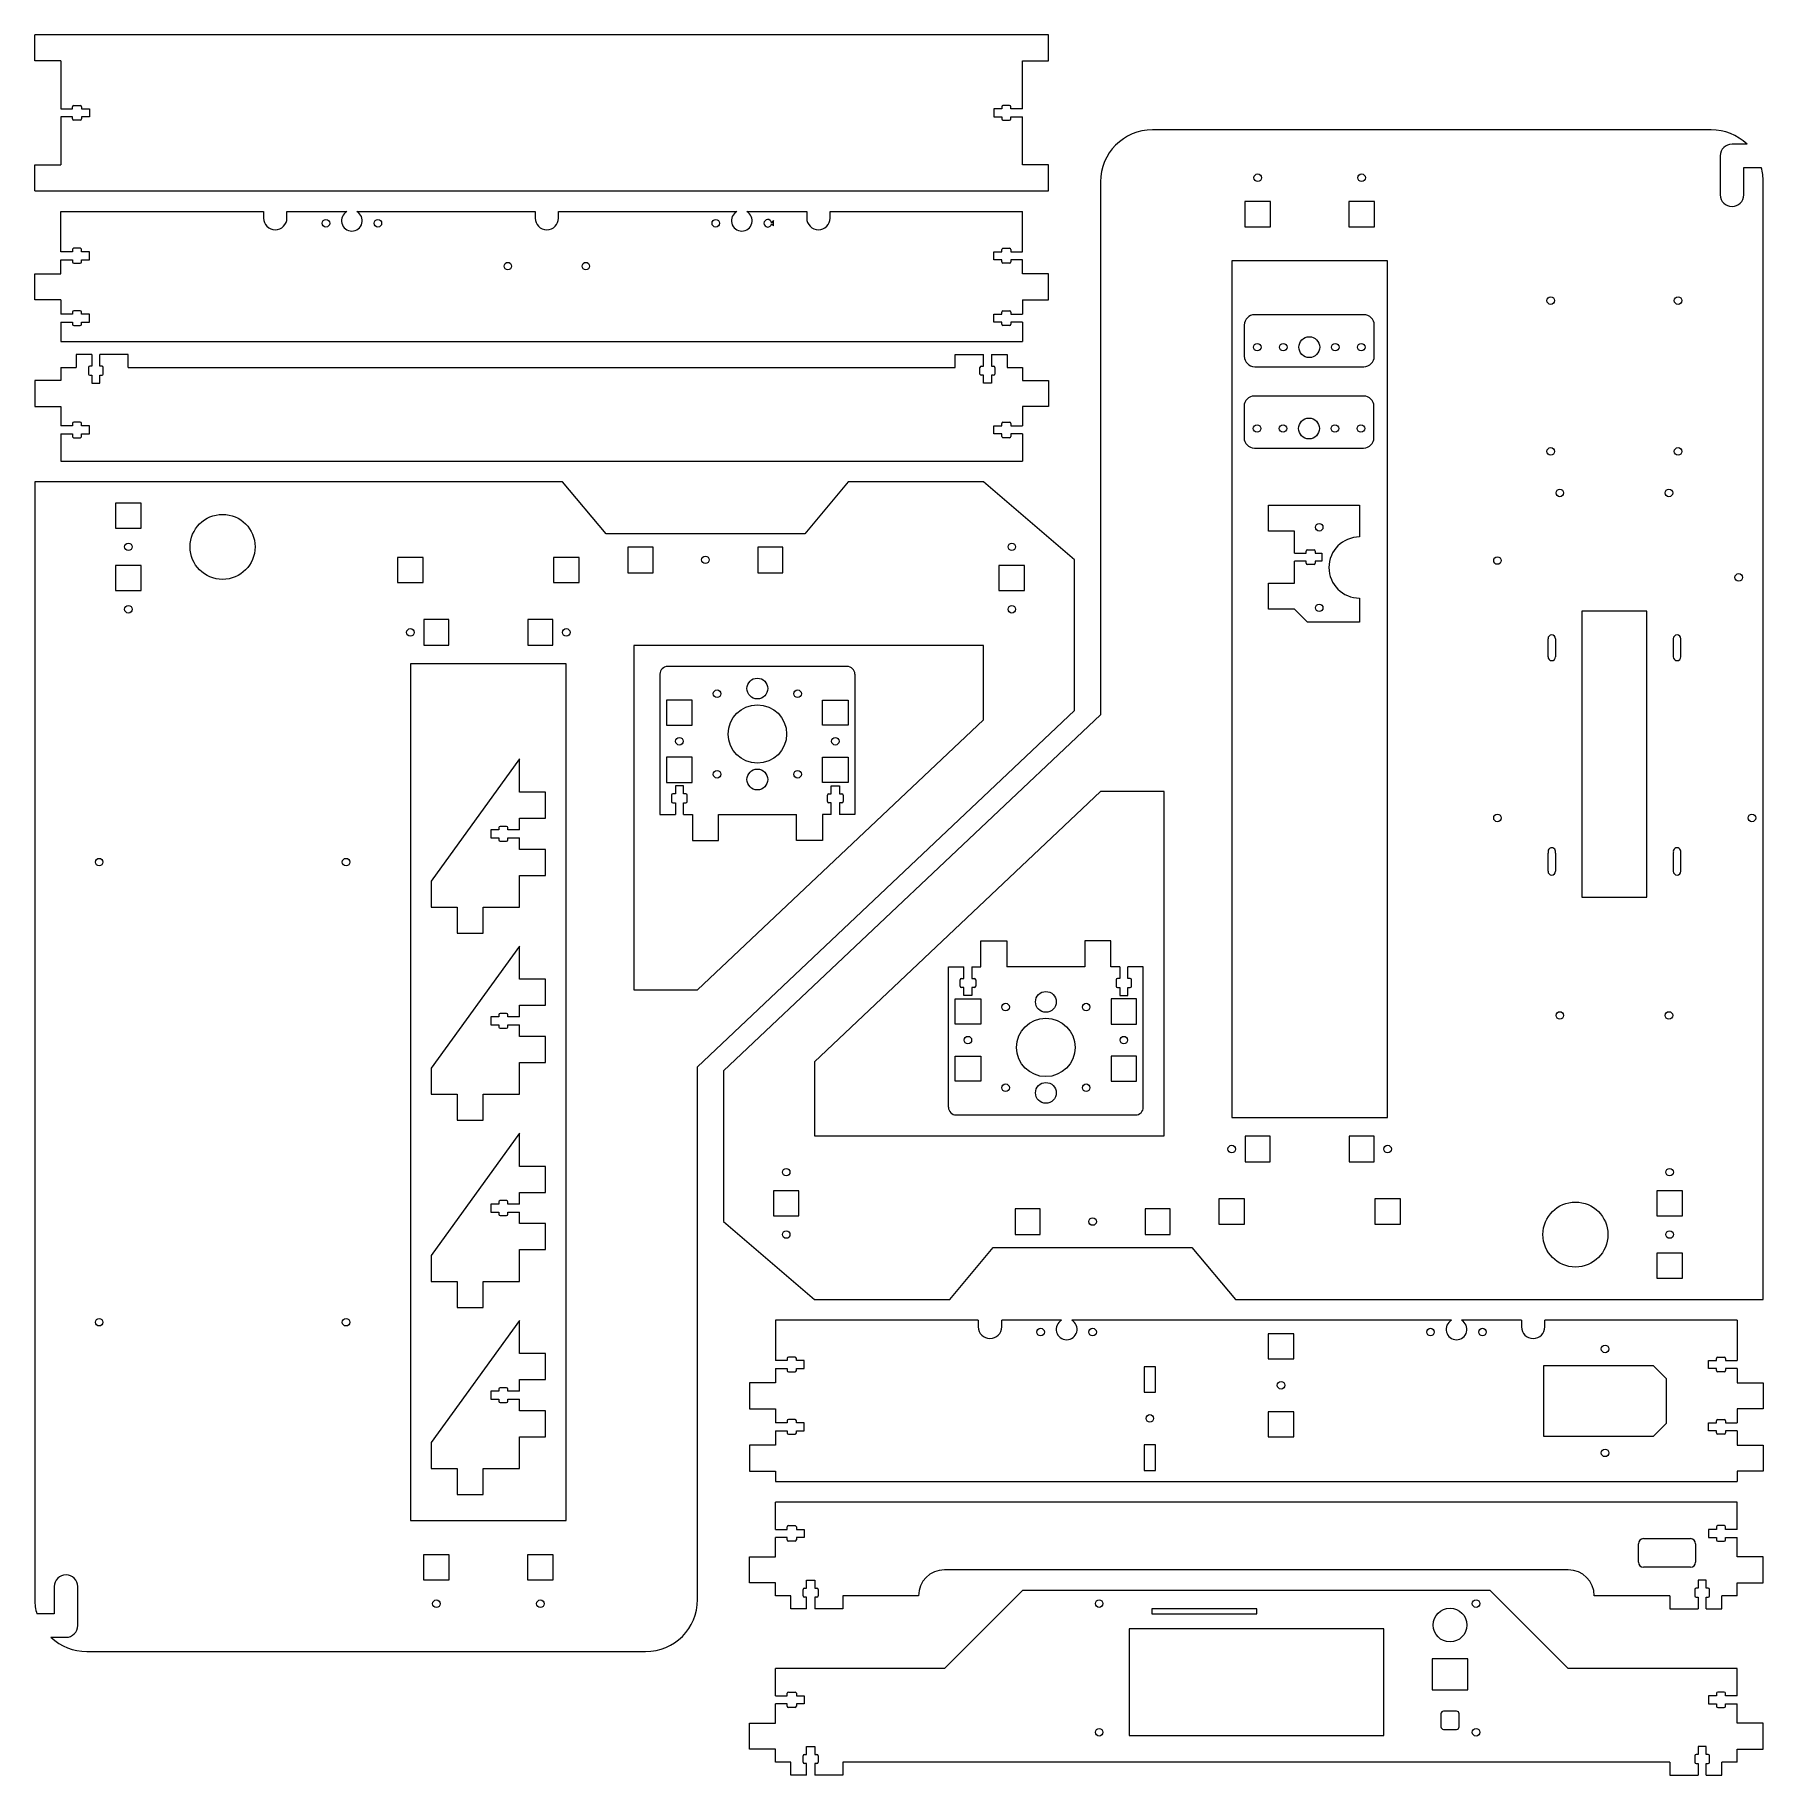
# Model space of a CAD drawing. Header units: millimetres. Extents: x 6 to 671, y 11 to 680.
import ezdxf

# ---------------------------------------------------------------- set-up
doc = ezdxf.new("R2010")
doc.units = ezdxf.units.MM

msp = doc.modelspace()

# ---------------------------------------------------------------- linework, layer by layer
at = {"color": 7, "linetype": 'Continuous', "lineweight": 15}
for p, q in [((6.26, 670.49), (6.26, 680.49)), ((396.26, 680.49), (6.26, 680.49)), ((396.26, 670.49), (396.26, 680.49)), ((16.26, 670.49), (6.26, 670.49)), ((16.26, 670.49), (16.26, 652.04)), ((386.26, 670.49), (396.26, 670.49)), ((386.26, 652.04), (386.26, 670.49)), ((16.26, 652.04), (20.76, 652.04)), ((20.76, 652.04), (20.76, 652.84)), ((21.26, 653.34), (23.76, 653.34)), ((24.26, 652.84), (24.26, 652.04)), ((24.26, 652.04), (27.26, 652.04)), ((27.26, 652.04), (27.26, 648.94)), ((378.26, 652.04), (375.26, 652.04)), ((375.26, 652.04), (375.26, 648.94)), ((378.26, 652.84), (378.26, 652.04)), ((381.26, 653.34), (378.76, 653.34)), ((381.76, 652.04), (381.76, 652.84)), ((386.26, 652.04), (381.76, 652.04)), ((20.76, 648.94), (16.26, 648.94)), ((16.26, 648.94), (16.26, 630.49)), ((20.76, 648.14), (20.76, 648.94)), ((23.76, 647.64), (21.26, 647.64)), ((24.26, 648.94), (24.26, 648.14)), ((27.26, 648.94), (24.26, 648.94)), ((375.26, 648.94), (378.26, 648.94)), ((378.26, 648.94), (378.26, 648.14)), ((378.76, 647.64), (381.26, 647.64)), ((381.76, 648.14), (381.76, 648.94)), ((381.76, 648.94), (386.26, 648.94)), ((386.26, 630.49), (386.26, 648.94)), ((651.26, 643.93), (436.26, 643.93)), ((665.03, 638.43), (659.26, 638.43)), ((6.26, 620.49), (6.26, 630.49)), ((6.26, 630.49), (16.26, 630.49)), ((396.26, 630.49), (386.26, 630.49)), ((396.26, 620.49), (396.26, 630.49)), ((654.76, 633.93), (654.76, 618.93)), ((663.76, 618.93), (663.76, 629.43)), ((663.76, 629.43), (670.48, 629.43)), ((416.26, 623.93), (416.26, 418.93)), ((671.26, 193.93), (671.26, 623.93)), ((6.26, 620.49), (396.26, 620.49)), ((471.83, 616.35), (471.83, 606.65)), ((481.68, 616.35), (471.83, 616.35)), ((481.68, 606.65), (481.68, 616.35)), ((521.68, 616.35), (511.83, 616.35)), ((511.83, 616.35), (511.83, 606.65)), ((521.68, 606.65), (521.68, 616.35)), ((16.26, 597.04), (16.26, 612.49)), ((16.26, 612.49), (94.26, 612.49)), ((94.26, 612.49), (94.26, 609.99)), ((103.26, 609.99), (103.26, 612.49)), ((103.26, 612.49), (126.32, 612.49)), ((130.19, 612.49), (198.76, 612.49)), ((198.76, 612.49), (198.76, 609.99)), ((207.76, 612.49), (276.32, 612.49)), ((207.76, 609.99), (207.76, 612.49)), ((280.19, 612.49), (303.26, 612.49)), ((303.26, 612.49), (303.26, 609.99)), ((312.26, 612.49), (386.26, 612.49)), ((312.26, 609.99), (312.26, 612.49)), ((386.26, 597.04), (386.26, 612.49)), ((290.51, 608.99), (289.69, 608.17)), ((289.69, 607.8), (290.51, 606.99)), ((290.51, 606.99), (290.51, 608.99)), ((471.83, 606.65), (481.68, 606.65)), ((511.83, 606.65), (521.68, 606.65)), ((20.76, 597.04), (16.26, 597.04)), ((20.76, 597.84), (20.76, 597.04)), ((23.76, 598.34), (21.26, 598.34)), ((24.26, 597.04), (24.26, 597.84)), ((27.26, 597.04), (24.26, 597.04)), ((27.26, 593.94), (27.26, 597.04)), ((375.26, 597.04), (378.26, 597.04)), ((375.26, 593.94), (375.26, 597.04)), ((378.26, 597.04), (378.26, 597.84)), ((378.76, 598.34), (381.26, 598.34)), ((381.76, 597.84), (381.76, 597.04)), ((381.76, 597.04), (386.26, 597.04)), ((16.26, 588.49), (16.26, 593.94)), ((16.26, 593.94), (20.76, 593.94)), ((20.76, 593.94), (20.76, 593.14)), ((21.26, 592.64), (23.76, 592.64)), ((24.26, 593.14), (24.26, 593.94)), ((24.26, 593.94), (27.26, 593.94)), ((378.26, 593.94), (375.26, 593.94)), ((378.26, 593.14), (378.26, 593.94)), ((381.26, 592.64), (378.76, 592.64)), ((381.76, 593.94), (381.76, 593.14)), ((386.26, 593.94), (381.76, 593.94)), ((386.26, 588.49), (386.26, 593.94)), ((526.76, 593.5), (466.76, 593.5)), ((466.76, 593.5), (466.76, 263.93)), ((526.76, 263.93), (526.76, 593.5)), ((6.26, 578.49), (6.26, 588.49)), ((6.26, 588.49), (16.26, 588.49)), ((396.26, 588.49), (386.26, 588.49)), ((396.26, 578.49), (396.26, 588.49)), ((16.26, 578.49), (6.26, 578.49)), ((16.26, 578.49), (16.26, 573.04)), ((386.26, 578.49), (386.26, 573.04)), ((386.26, 578.49), (396.26, 578.49)), ((20.76, 573.04), (16.26, 573.04)), ((16.26, 569.94), (16.26, 562.49)), ((16.26, 569.94), (20.76, 569.94)), ((20.76, 573.84), (20.76, 573.04)), ((20.76, 569.94), (20.76, 569.14)), ((23.76, 574.34), (21.26, 574.34)), ((24.26, 573.04), (24.26, 573.84)), ((27.26, 573.04), (24.26, 573.04)), ((24.26, 569.14), (24.26, 569.94)), ((24.26, 569.94), (27.26, 569.94)), ((27.26, 569.94), (27.26, 573.04)), ((375.26, 573.04), (378.26, 573.04)), ((375.26, 569.94), (375.26, 573.04)), ((378.26, 569.94), (375.26, 569.94)), ((378.26, 573.04), (378.26, 573.84)), ((378.26, 569.14), (378.26, 569.94)), ((378.76, 574.34), (381.26, 574.34)), ((381.76, 573.84), (381.76, 573.04)), ((381.76, 573.04), (386.26, 573.04)), ((381.76, 569.94), (381.76, 569.14)), ((386.26, 569.94), (381.76, 569.94)), ((386.26, 569.94), (386.26, 562.49)), ((517.61, 572.81), (475.61, 572.81)), ((16.26, 562.49), (386.26, 562.49)), ((21.26, 568.64), (23.76, 568.64)), ((381.26, 568.64), (378.76, 568.64)), ((471.61, 568.81), (471.61, 556.81)), ((521.61, 556.81), (521.61, 568.81)), ((22.16, 557.49), (22.16, 552.49)), ((28.21, 557.49), (22.16, 557.49)), ((28.21, 557.49), (28.21, 552.99)), ((31.31, 552.99), (31.31, 557.49)), ((42.16, 557.49), (31.31, 557.49)), ((42.16, 552.49), (42.16, 557.49)), ((360.36, 552.49), (360.36, 557.49)), ((360.36, 557.49), (371.21, 557.49)), ((371.21, 552.99), (371.21, 557.49)), ((374.31, 557.49), (374.31, 552.99)), ((374.31, 557.49), (380.36, 557.49)), ((380.36, 557.49), (380.36, 552.49)), ((16.26, 552.49), (16.26, 547.49)), ((16.26, 552.49), (22.16, 552.49)), ((26.91, 552.49), (26.91, 549.99)), ((28.21, 552.99), (27.41, 552.99)), ((27.41, 549.49), (28.21, 549.49)), ((28.21, 549.49), (28.21, 546.49)), ((32.11, 552.99), (31.31, 552.99)), ((31.31, 546.49), (31.31, 549.49)), ((31.31, 549.49), (32.11, 549.49)), ((32.61, 549.99), (32.61, 552.49)), ((42.16, 552.49), (360.36, 552.49)), ((369.91, 549.99), (369.91, 552.49)), ((370.41, 552.99), (371.21, 552.99)), ((371.21, 549.49), (370.41, 549.49)), ((371.21, 546.49), (371.21, 549.49)), ((374.31, 552.99), (375.11, 552.99)), ((374.31, 549.49), (374.31, 546.49)), ((375.11, 549.49), (374.31, 549.49)), ((375.61, 552.49), (375.61, 549.99)), ((380.36, 552.49), (386.26, 552.49)), ((386.26, 552.49), (386.26, 547.49)), ((475.61, 552.81), (517.61, 552.81)), ((6.26, 547.49), (6.26, 537.49)), ((16.26, 547.49), (6.26, 547.49)), ((28.21, 546.49), (31.31, 546.49)), ((374.31, 546.49), (371.21, 546.49)), ((386.26, 547.49), (396.26, 547.49)), ((396.26, 547.49), (396.26, 537.49)), ((6.26, 537.49), (16.26, 537.49)), ((16.26, 537.49), (16.26, 530.04)), ((396.26, 537.49), (386.26, 537.49)), ((386.26, 537.49), (386.26, 530.04)), ((471.5, 537.52), (471.5, 525.52)), ((517.5, 541.52), (475.5, 541.52)), ((521.5, 525.52), (521.5, 537.52)), ((20.76, 530.04), (16.26, 530.04)), ((20.76, 530.99), (20.76, 530.04)), ((23.76, 531.49), (21.26, 531.49)), ((24.26, 530.04), (24.26, 530.99)), ((27.26, 530.04), (24.26, 530.04)), ((27.26, 526.94), (27.26, 530.04)), ((375.26, 530.04), (378.26, 530.04)), ((375.26, 526.94), (375.26, 530.04)), ((378.26, 530.04), (378.26, 530.99)), ((378.76, 531.49), (381.26, 531.49)), ((381.76, 530.99), (381.76, 530.04)), ((381.76, 530.04), (386.26, 530.04)), ((16.26, 526.94), (16.26, 516.49)), ((16.26, 526.94), (20.76, 526.94)), ((20.76, 526.94), (20.76, 525.99)), ((21.26, 525.49), (23.76, 525.49)), ((24.26, 525.99), (24.26, 526.94)), ((24.26, 526.94), (27.26, 526.94)), ((378.26, 526.94), (375.26, 526.94)), ((378.26, 525.99), (378.26, 526.94)), ((381.26, 525.49), (378.76, 525.49)), ((381.76, 526.94), (381.76, 525.99)), ((386.26, 526.94), (381.76, 526.94)), ((386.26, 526.94), (386.26, 516.49)), ((16.26, 516.49), (386.26, 516.49)), ((475.5, 521.52), (517.5, 521.52)), ((6.26, 508.49), (6.26, 78.49)), ((209.26, 508.49), (6.26, 508.49)), ((226.04, 488.49), (209.26, 508.49)), ((319.26, 508.49), (302.47, 488.49)), ((371.26, 508.49), (319.26, 508.49)), ((406.26, 478.49), (371.26, 508.49)), ((47.18, 500.34), (37.33, 500.34)), ((37.33, 500.34), (37.33, 490.64)), ((47.18, 490.64), (47.18, 500.34)), ((480.93, 489.54), (480.93, 499.54)), ((480.93, 499.54), (515.93, 499.54)), ((515.93, 499.54), (515.93, 487.29)), ((37.33, 490.64), (47.18, 490.64)), ((490.93, 489.54), (480.93, 489.54)), ((490.93, 481.09), (490.93, 489.54)), ((302.47, 488.49), (226.04, 488.49)), ((244.11, 483.41), (234.41, 483.41)), ((234.41, 483.41), (234.41, 473.56)), ((244.11, 473.56), (244.11, 483.41)), ((294.11, 483.41), (284.41, 483.41)), ((284.41, 483.41), (284.41, 473.56)), ((294.11, 473.56), (294.11, 483.41)), ((495.93, 482.39), (498.43, 482.39)), ((37.33, 476.34), (37.33, 466.64)), ((47.18, 476.34), (37.33, 476.34)), ((47.18, 466.64), (47.18, 476.34)), ((155.68, 479.44), (145.83, 479.44)), ((145.83, 479.44), (145.83, 469.74)), ((155.68, 469.74), (155.68, 479.44)), ((215.68, 479.44), (205.83, 479.44)), ((205.83, 479.44), (205.83, 469.74)), ((215.68, 469.74), (215.68, 479.44)), ((387.08, 476.34), (377.23, 476.34)), ((377.23, 476.34), (377.23, 466.64)), ((387.08, 466.64), (387.08, 476.34)), ((406.26, 420.49), (406.26, 478.49)), ((490.93, 481.09), (495.43, 481.09)), ((490.93, 469.54), (490.93, 477.99)), ((495.43, 477.99), (490.93, 477.99)), ((495.43, 481.09), (495.43, 481.89)), ((495.43, 477.19), (495.43, 477.99)), ((498.43, 476.69), (495.93, 476.69)), ((498.93, 481.89), (498.93, 481.09)), ((498.93, 481.09), (501.43, 481.09)), ((498.93, 477.99), (498.93, 477.19)), ((501.43, 477.99), (498.93, 477.99)), ((501.43, 481.09), (501.43, 477.99)), ((145.83, 469.74), (155.68, 469.74)), ((205.83, 469.74), (215.68, 469.74)), ((234.41, 473.56), (244.11, 473.56)), ((284.41, 473.56), (294.11, 473.56)), ((480.93, 459.54), (480.93, 469.54)), ((480.93, 469.54), (490.93, 469.54)), ((37.33, 466.64), (47.18, 466.64)), ((377.23, 466.64), (387.08, 466.64)), ((515.93, 463.79), (515.93, 454.54)), ((165.61, 455.51), (155.91, 455.51)), ((155.91, 455.51), (155.91, 445.66)), ((165.61, 445.66), (165.61, 455.51)), ((205.61, 455.51), (195.91, 455.51)), ((195.91, 455.51), (195.91, 445.66)), ((205.61, 445.66), (205.61, 455.51)), ((490.93, 459.54), (480.93, 459.54)), ((490.93, 459.54), (495.93, 454.54)), ((626.51, 458.72), (601.51, 458.72)), ((601.51, 458.72), (601.51, 348.72)), ((626.51, 348.72), (626.51, 458.72)), ((515.93, 454.54), (495.93, 454.54)), ((155.91, 445.66), (165.61, 445.66)), ((195.91, 445.66), (205.61, 445.66)), ((371.26, 445.49), (236.76, 445.49)), ((236.76, 445.49), (236.76, 313.06)), ((371.26, 417), (371.26, 445.49)), ((588.46, 441.17), (588.46, 448.17)), ((591.36, 448.17), (591.36, 441.17)), ((636.66, 448.17), (636.66, 441.17)), ((639.56, 441.17), (639.56, 448.17)), ((210.76, 438.49), (150.76, 438.49)), ((150.76, 438.49), (150.76, 108.91)), ((210.76, 108.91), (210.76, 438.49)), ((318.76, 437.49), (249.76, 437.49)), ((246.76, 434.49), (246.76, 380.49)), ((321.76, 434.49), (321.76, 380.49)), ((249.33, 424.54), (249.33, 414.84)), ((259.18, 424.54), (249.33, 424.54)), ((259.18, 414.84), (259.18, 424.54)), ((309.33, 424.54), (319.18, 424.54)), ((309.33, 414.84), (309.33, 424.54)), ((319.18, 424.54), (319.18, 414.84)), ((261.26, 283.49), (406.26, 420.49)), ((261.26, 313.06), (371.26, 417)), ((416.26, 418.93), (271.26, 281.93)), ((249.33, 414.84), (259.18, 414.84)), ((319.18, 414.84), (309.33, 414.84)), ((192.76, 401.91), (158.76, 354.91)), ((192.76, 389.11), (192.76, 401.91)), ((259.18, 402.54), (249.33, 402.54)), ((249.33, 402.54), (249.33, 392.84)), ((259.18, 392.84), (259.18, 402.54)), ((309.33, 402.54), (319.18, 402.54)), ((309.33, 392.84), (309.33, 402.54)), ((319.18, 402.54), (319.18, 392.84)), ((202.76, 389.11), (192.76, 389.11)), ((202.76, 379.11), (202.76, 389.11)), ((249.33, 392.84), (259.18, 392.84)), ((252.71, 388.49), (251.76, 388.49)), ((255.81, 391.49), (252.71, 391.49)), ((252.71, 391.49), (252.71, 388.49)), ((255.81, 388.49), (255.81, 391.49)), ((256.76, 388.49), (255.81, 388.49)), ((416.26, 389.35), (306.26, 285.42)), ((319.18, 392.84), (309.33, 392.84)), ((311.76, 388.49), (312.71, 388.49)), ((312.71, 391.49), (315.81, 391.49)), ((312.71, 388.49), (312.71, 391.49)), ((315.81, 391.49), (315.81, 388.49)), ((315.81, 388.49), (316.76, 388.49)), ((440.76, 389.35), (416.26, 389.35)), ((440.76, 256.93), (440.76, 389.35)), ((251.26, 387.99), (251.26, 385.49)), ((251.76, 384.99), (252.71, 384.99)), ((252.71, 384.99), (252.71, 380.49)), ((255.81, 380.49), (255.81, 384.99)), ((255.81, 384.99), (256.76, 384.99)), ((257.26, 385.49), (257.26, 387.99)), ((311.26, 385.49), (311.26, 387.99)), ((312.71, 384.99), (311.76, 384.99)), ((312.71, 380.49), (312.71, 384.99)), ((315.81, 384.99), (315.81, 380.49)), ((316.76, 384.99), (315.81, 384.99)), ((317.26, 387.99), (317.26, 385.49)), ((184.76, 375.46), (184.76, 374.66)), ((187.76, 375.96), (185.26, 375.96)), ((188.26, 374.66), (188.26, 375.46)), ((192.76, 379.11), (202.76, 379.11)), ((192.76, 374.66), (192.76, 379.11)), ((246.76, 380.49), (252.71, 380.49)), ((255.81, 380.49), (259.26, 380.49)), ((259.26, 380.49), (259.26, 370.49)), ((269.26, 380.49), (299.26, 380.49)), ((269.26, 370.49), (269.26, 380.49)), ((299.26, 370.49), (299.26, 380.49)), ((312.71, 380.49), (309.26, 380.49)), ((309.26, 380.49), (309.26, 370.49)), ((321.76, 380.49), (315.81, 380.49)), ((184.76, 374.66), (181.76, 374.66)), ((181.76, 374.66), (181.76, 371.56)), ((181.76, 371.56), (184.76, 371.56)), ((184.76, 371.56), (184.76, 370.76)), ((185.26, 370.26), (187.76, 370.26)), ((192.76, 374.66), (188.26, 374.66)), ((188.26, 370.76), (188.26, 371.56)), ((188.26, 371.56), (192.76, 371.56)), ((192.76, 367.11), (192.76, 371.56)), ((259.26, 370.49), (269.26, 370.49)), ((309.26, 370.49), (299.26, 370.49)), ((202.76, 367.11), (192.76, 367.11)), ((202.76, 357.11), (202.76, 367.11)), ((588.46, 358.67), (588.46, 365.67)), ((591.36, 365.67), (591.36, 358.67)), ((636.66, 365.67), (636.66, 358.67)), ((639.56, 358.67), (639.56, 365.67)), ((158.76, 354.91), (158.76, 344.91)), ((192.76, 357.11), (202.76, 357.11)), ((192.76, 344.91), (192.76, 357.11)), ((601.51, 348.72), (626.51, 348.72)), ((158.76, 344.91), (168.76, 344.91)), ((168.76, 344.91), (168.76, 334.91)), ((178.76, 344.91), (192.76, 344.91)), ((178.76, 334.91), (178.76, 344.91)), ((168.76, 334.91), (178.76, 334.91)), ((192.76, 329.91), (158.76, 282.91)), ((192.76, 317.11), (192.76, 329.91)), ((370.26, 321.93), (370.26, 331.93)), ((370.26, 331.93), (380.26, 331.93)), ((380.26, 331.93), (380.26, 321.93)), ((410.26, 331.93), (410.26, 321.93)), ((420.26, 331.93), (410.26, 331.93)), ((420.26, 321.93), (420.26, 331.93)), ((357.76, 267.93), (357.76, 321.93)), ((357.76, 321.93), (363.71, 321.93)), ((363.71, 317.43), (363.71, 321.93)), ((366.81, 321.93), (366.81, 317.43)), ((366.81, 321.93), (370.26, 321.93)), ((410.26, 321.93), (380.26, 321.93)), ((423.71, 321.93), (420.26, 321.93)), ((423.71, 321.93), (423.71, 317.43)), ((426.81, 317.43), (426.81, 321.93)), ((432.76, 321.93), (426.81, 321.93)), ((432.76, 267.93), (432.76, 321.93)), ((202.76, 317.11), (192.76, 317.11)), ((202.76, 307.11), (202.76, 317.11)), ((362.26, 314.43), (362.26, 316.93)), ((362.76, 317.43), (363.71, 317.43)), ((366.81, 317.43), (367.76, 317.43)), ((368.26, 316.93), (368.26, 314.43)), ((422.26, 316.93), (422.26, 314.43)), ((423.71, 317.43), (422.76, 317.43)), ((427.76, 317.43), (426.81, 317.43)), ((428.26, 314.43), (428.26, 316.93)), ((236.76, 313.06), (261.26, 313.06)), ((360.33, 309.58), (370.18, 309.58)), ((360.33, 299.88), (360.33, 309.58)), ((363.71, 313.93), (362.76, 313.93)), ((363.71, 310.93), (363.71, 313.93)), ((366.81, 310.93), (363.71, 310.93)), ((366.81, 313.93), (366.81, 310.93)), ((367.76, 313.93), (366.81, 313.93)), ((370.18, 309.58), (370.18, 299.88)), ((420.33, 309.58), (420.33, 299.88)), ((430.18, 309.58), (420.33, 309.58)), ((422.76, 313.93), (423.71, 313.93)), ((423.71, 313.93), (423.71, 310.93)), ((423.71, 310.93), (426.81, 310.93)), ((426.81, 310.93), (426.81, 313.93)), ((426.81, 313.93), (427.76, 313.93)), ((430.18, 299.88), (430.18, 309.58)), ((184.76, 302.66), (181.76, 302.66)), ((181.76, 302.66), (181.76, 299.56)), ((184.76, 303.46), (184.76, 302.66)), ((187.76, 303.96), (185.26, 303.96)), ((188.26, 302.66), (188.26, 303.46)), ((192.76, 302.66), (188.26, 302.66)), ((192.76, 307.11), (202.76, 307.11)), ((192.76, 302.66), (192.76, 307.11)), ((181.76, 299.56), (184.76, 299.56)), ((184.76, 299.56), (184.76, 298.76)), ((185.26, 298.26), (187.76, 298.26)), ((188.26, 298.76), (188.26, 299.56)), ((188.26, 299.56), (192.76, 299.56)), ((192.76, 295.11), (192.76, 299.56)), ((202.76, 295.11), (192.76, 295.11)), ((202.76, 285.11), (202.76, 295.11)), ((370.18, 299.88), (360.33, 299.88)), ((420.33, 299.88), (430.18, 299.88)), ((158.76, 282.91), (158.76, 272.91)), ((192.76, 285.11), (202.76, 285.11)), ((192.76, 272.91), (192.76, 285.11)), ((261.26, 78.49), (261.26, 283.49)), ((271.26, 281.93), (271.26, 223.93)), ((306.26, 285.42), (306.26, 256.93)), ((360.33, 287.58), (370.18, 287.58)), ((360.33, 277.88), (360.33, 287.58)), ((370.18, 287.58), (370.18, 277.88)), ((430.18, 287.58), (420.33, 287.58)), ((420.33, 287.58), (420.33, 277.88)), ((430.18, 277.88), (430.18, 287.58)), ((370.18, 277.88), (360.33, 277.88)), ((420.33, 277.88), (430.18, 277.88)), ((158.76, 272.91), (168.76, 272.91)), ((168.76, 272.91), (168.76, 262.91)), ((178.76, 272.91), (192.76, 272.91)), ((178.76, 262.91), (178.76, 272.91)), ((168.76, 262.91), (178.76, 262.91)), ((360.76, 264.93), (429.76, 264.93)), ((466.76, 263.93), (526.76, 263.93)), ((192.76, 257.91), (158.76, 210.91)), ((192.76, 245.11), (192.76, 257.91)), ((306.26, 256.93), (440.76, 256.93)), ((481.61, 256.75), (471.91, 256.75)), ((471.91, 256.75), (471.91, 246.9)), ((481.61, 246.9), (481.61, 256.75)), ((521.61, 256.75), (511.91, 256.75)), ((511.91, 256.75), (511.91, 246.9)), ((521.61, 246.9), (521.61, 256.75)), ((202.76, 245.11), (192.76, 245.11)), ((202.76, 235.11), (202.76, 245.11)), ((471.91, 246.9), (481.61, 246.9)), ((511.91, 246.9), (521.61, 246.9)), ((192.76, 235.11), (202.76, 235.11)), ((192.76, 230.66), (192.76, 235.11)), ((300.28, 235.78), (290.43, 235.78)), ((290.43, 235.78), (290.43, 226.08)), ((300.28, 226.08), (300.28, 235.78)), ((640.18, 235.78), (630.33, 235.78)), ((630.33, 235.78), (630.33, 226.08)), ((640.18, 226.08), (640.18, 235.78)), ((184.76, 230.66), (181.76, 230.66)), ((181.76, 230.66), (181.76, 227.56)), ((184.76, 231.46), (184.76, 230.66)), ((187.76, 231.96), (185.26, 231.96)), ((188.26, 230.66), (188.26, 231.46)), ((192.76, 230.66), (188.26, 230.66)), ((393.11, 228.85), (383.41, 228.85)), ((383.41, 228.85), (383.41, 219)), ((393.11, 219), (393.11, 228.85)), ((443.11, 228.85), (433.41, 228.85)), ((433.41, 228.85), (433.41, 219)), ((443.11, 219), (443.11, 228.85)), ((471.68, 232.68), (461.83, 232.68)), ((461.83, 232.68), (461.83, 222.98)), ((471.68, 222.98), (471.68, 232.68)), ((531.68, 232.68), (521.83, 232.68)), ((521.83, 232.68), (521.83, 222.98)), ((531.68, 222.98), (531.68, 232.68)), ((181.76, 227.56), (184.76, 227.56)), ((184.76, 227.56), (184.76, 226.76)), ((185.26, 226.26), (187.76, 226.26)), ((188.26, 226.76), (188.26, 227.56)), ((188.26, 227.56), (192.76, 227.56)), ((192.76, 223.11), (192.76, 227.56)), ((202.76, 223.11), (192.76, 223.11)), ((202.76, 213.11), (202.76, 223.11)), ((271.26, 223.93), (306.26, 193.93)), ((290.43, 226.08), (300.28, 226.08)), ((461.83, 222.98), (471.68, 222.98)), ((521.83, 222.98), (531.68, 222.98)), ((630.33, 226.08), (640.18, 226.08)), ((383.41, 219), (393.11, 219)), ((433.41, 219), (443.11, 219)), ((158.76, 210.91), (158.76, 200.91)), ((192.76, 213.11), (202.76, 213.11)), ((192.76, 200.91), (192.76, 213.11)), ((358.26, 193.93), (375.04, 213.93)), ((375.04, 213.93), (451.47, 213.93)), ((451.47, 213.93), (468.26, 193.93)), ((640.18, 211.78), (630.33, 211.78)), ((630.33, 211.78), (630.33, 202.08)), ((640.18, 202.08), (640.18, 211.78)), ((158.76, 200.91), (168.76, 200.91)), ((168.76, 200.91), (168.76, 190.91)), ((178.76, 200.91), (192.76, 200.91)), ((178.76, 190.91), (178.76, 200.91)), ((630.33, 202.08), (640.18, 202.08)), ((168.76, 190.91), (178.76, 190.91)), ((306.26, 193.93), (358.26, 193.93)), ((468.26, 193.93), (671.26, 193.93)), ((192.76, 185.91), (158.76, 138.91)), ((192.76, 173.11), (192.76, 185.91)), ((291.26, 185.93), (291.26, 170.48)), ((369.26, 185.93), (291.26, 185.93)), ((369.26, 185.93), (369.26, 183.43)), ((378.26, 183.43), (378.26, 185.93)), ((401.32, 185.93), (378.26, 185.93)), ((551.32, 185.93), (405.19, 185.93)), ((578.26, 185.93), (555.19, 185.93)), ((578.26, 185.93), (578.26, 183.43)), ((587.26, 183.43), (587.26, 185.93)), ((661.26, 185.93), (587.26, 185.93)), ((661.26, 185.93), (661.26, 170.48)), ((490.68, 180.78), (480.83, 180.78)), ((480.83, 180.78), (480.83, 171.08)), ((490.68, 171.08), (490.68, 180.78)), ((202.76, 173.11), (192.76, 173.11)), ((202.76, 163.11), (202.76, 173.11)), ((295.76, 170.48), (291.26, 170.48)), ((295.76, 171.28), (295.76, 170.48)), ((298.76, 171.78), (296.26, 171.78)), ((299.26, 170.48), (299.26, 171.28)), ((302.26, 170.48), (299.26, 170.48)), ((302.26, 167.38), (302.26, 170.48)), ((437.43, 167.98), (433.08, 167.98)), ((433.08, 167.98), (433.08, 158.28)), ((437.43, 158.28), (437.43, 167.98)), ((480.83, 171.08), (490.68, 171.08)), ((586.79, 168.44), (586.79, 141.41)), ((629.04, 168.44), (586.79, 168.44)), ((634.04, 163.44), (629.04, 168.44)), ((650.26, 170.48), (653.26, 170.48)), ((650.26, 167.38), (650.26, 170.48)), ((653.26, 170.48), (653.26, 171.28)), ((653.76, 171.78), (656.26, 171.78)), ((656.76, 171.28), (656.76, 170.48)), ((656.76, 170.48), (661.26, 170.48)), ((192.76, 163.11), (202.76, 163.11)), ((192.76, 158.66), (192.76, 163.11)), ((281.26, 161.93), (281.26, 151.93)), ((291.26, 161.93), (281.26, 161.93)), ((291.26, 167.38), (291.26, 161.93)), ((291.26, 167.38), (295.76, 167.38)), ((295.76, 167.38), (295.76, 166.58)), ((296.26, 166.08), (298.76, 166.08)), ((299.26, 166.58), (299.26, 167.38)), ((299.26, 167.38), (302.26, 167.38)), ((634.04, 146.41), (634.04, 163.44)), ((653.26, 167.38), (650.26, 167.38)), ((653.26, 166.58), (653.26, 167.38)), ((656.26, 166.08), (653.76, 166.08)), ((656.76, 167.38), (656.76, 166.58)), ((661.26, 167.38), (656.76, 167.38)), ((661.26, 167.38), (661.26, 161.93)), ((661.26, 161.93), (671.26, 161.93)), ((671.26, 161.93), (671.26, 151.93)), ((184.76, 158.66), (181.76, 158.66)), ((181.76, 158.66), (181.76, 155.56)), ((181.76, 155.56), (184.76, 155.56)), ((184.76, 159.46), (184.76, 158.66)), ((184.76, 155.56), (184.76, 154.76)), ((187.76, 159.96), (185.26, 159.96)), ((185.26, 154.26), (187.76, 154.26)), ((188.26, 158.66), (188.26, 159.46)), ((192.76, 158.66), (188.26, 158.66)), ((188.26, 154.76), (188.26, 155.56)), ((188.26, 155.56), (192.76, 155.56)), ((192.76, 151.11), (192.76, 155.56)), ((433.08, 158.28), (437.43, 158.28)), ((202.76, 151.11), (192.76, 151.11)), ((202.76, 141.11), (202.76, 151.11)), ((281.26, 151.93), (291.26, 151.93)), ((291.26, 151.93), (291.26, 146.48)), ((298.76, 147.78), (296.26, 147.78)), ((490.68, 150.78), (480.83, 150.78)), ((480.83, 150.78), (480.83, 141.08)), ((490.68, 141.08), (490.68, 150.78)), ((653.76, 147.78), (656.26, 147.78)), ((671.26, 151.93), (661.26, 151.93)), ((661.26, 151.93), (661.26, 146.48)), ((192.76, 141.11), (202.76, 141.11)), ((192.76, 128.91), (192.76, 141.11)), ((295.76, 146.48), (291.26, 146.48)), ((291.26, 143.38), (291.26, 137.93)), ((291.26, 143.38), (295.76, 143.38)), ((295.76, 147.28), (295.76, 146.48)), ((295.76, 143.38), (295.76, 142.58)), ((296.26, 142.08), (298.76, 142.08)), ((299.26, 146.48), (299.26, 147.28)), ((302.26, 146.48), (299.26, 146.48)), ((299.26, 142.58), (299.26, 143.38)), ((299.26, 143.38), (302.26, 143.38)), ((302.26, 143.38), (302.26, 146.48)), ((480.83, 141.08), (490.68, 141.08)), ((586.79, 141.41), (629.04, 141.41)), ((629.04, 141.41), (634.04, 146.41)), ((650.26, 146.48), (653.26, 146.48)), ((650.26, 143.38), (650.26, 146.48)), ((653.26, 143.38), (650.26, 143.38)), ((653.26, 146.48), (653.26, 147.28)), ((653.26, 142.58), (653.26, 143.38)), ((656.26, 142.08), (653.76, 142.08)), ((656.76, 147.28), (656.76, 146.48)), ((656.76, 146.48), (661.26, 146.48)), ((656.76, 143.38), (656.76, 142.58)), ((661.26, 143.38), (656.76, 143.38)), ((661.26, 143.38), (661.26, 137.93)), ((158.76, 138.91), (158.76, 128.91)), ((281.26, 137.93), (281.26, 127.93)), ((291.26, 137.93), (281.26, 137.93)), ((437.43, 138.08), (433.08, 138.08)), ((433.08, 138.08), (433.08, 128.18)), ((437.43, 128.18), (437.43, 138.08)), ((661.26, 137.93), (671.26, 137.93)), ((671.26, 137.93), (671.26, 127.93)), ((158.76, 128.91), (168.76, 128.91)), ((168.76, 128.91), (168.76, 118.91)), ((178.76, 128.91), (192.76, 128.91)), ((178.76, 118.91), (178.76, 128.91)), ((281.26, 127.93), (291.26, 127.93)), ((291.26, 127.93), (291.26, 123.93)), ((433.08, 128.18), (437.43, 128.18)), ((671.26, 127.93), (661.26, 127.93)), ((661.26, 127.93), (661.26, 123.93)), ((291.26, 123.93), (661.26, 123.93)), ((168.76, 118.91), (178.76, 118.91)), ((291.26, 105.48), (291.26, 115.93)), ((661.26, 115.93), (291.26, 115.93)), ((661.26, 105.48), (661.26, 115.93)), ((150.76, 108.91), (210.76, 108.91)), ((291.26, 105.48), (295.76, 105.48)), ((291.26, 94.93), (291.26, 102.38)), ((295.76, 102.38), (291.26, 102.38)), ((295.76, 105.48), (295.76, 106.43)), ((295.76, 101.43), (295.76, 102.38)), ((296.26, 106.93), (298.76, 106.93)), ((298.76, 100.93), (296.26, 100.93)), ((299.26, 106.43), (299.26, 105.48)), ((299.26, 105.48), (302.26, 105.48)), ((299.26, 102.38), (299.26, 101.43)), ((302.26, 102.38), (299.26, 102.38)), ((302.26, 105.48), (302.26, 102.38)), ((625.26, 101.93), (643.26, 101.93)), ((653.26, 105.48), (650.26, 105.48)), ((650.26, 105.48), (650.26, 102.38)), ((650.26, 102.38), (653.26, 102.38)), ((653.26, 106.43), (653.26, 105.48)), ((653.26, 102.38), (653.26, 101.43)), ((656.26, 106.93), (653.76, 106.93)), ((653.76, 100.93), (656.26, 100.93)), ((656.76, 105.48), (656.76, 106.43)), ((661.26, 105.48), (656.76, 105.48)), ((656.76, 101.43), (656.76, 102.38)), ((656.76, 102.38), (661.26, 102.38)), ((661.26, 94.93), (661.26, 102.38)), ((165.68, 95.76), (155.83, 95.76)), ((155.83, 95.76), (155.83, 86.06)), ((165.68, 86.06), (165.68, 95.76)), ((205.68, 95.76), (195.83, 95.76)), ((195.83, 95.76), (195.83, 86.06)), ((205.68, 86.06), (205.68, 95.76)), ((281.26, 84.93), (281.26, 94.93)), ((281.26, 94.93), (291.26, 94.93)), ((623.26, 92.93), (623.26, 99.93)), ((645.26, 99.93), (645.26, 92.93)), ((671.26, 94.93), (661.26, 94.93)), ((671.26, 84.93), (671.26, 94.93)), ((596.26, 89.93), (356.26, 89.93)), ((643.26, 90.93), (625.26, 90.93)), ((13.76, 83.49), (13.76, 72.99)), ((22.76, 68.49), (22.76, 83.49)), ((155.83, 86.06), (165.68, 86.06)), ((195.83, 86.06), (205.68, 86.06)), ((291.26, 84.93), (281.26, 84.93)), ((291.26, 79.93), (291.26, 84.93)), ((301.91, 79.93), (301.91, 82.43)), ((302.41, 82.93), (303.21, 82.93)), ((303.21, 85.93), (306.31, 85.93)), ((303.21, 82.93), (303.21, 85.93)), ((306.31, 85.93), (306.31, 82.93)), ((306.31, 82.93), (307.11, 82.93)), ((307.61, 82.43), (307.61, 79.93)), ((386.26, 81.93), (356.26, 51.93)), ((566.26, 81.93), (386.26, 81.93)), ((596.26, 51.93), (566.26, 81.93)), ((644.91, 82.43), (644.91, 79.93)), ((646.21, 82.93), (645.41, 82.93)), ((649.31, 85.93), (646.21, 85.93)), ((646.21, 85.93), (646.21, 82.93)), ((649.31, 82.93), (649.31, 85.93)), ((650.11, 82.93), (649.31, 82.93)), ((650.61, 79.93), (650.61, 82.43)), ((661.26, 84.93), (671.26, 84.93)), ((661.26, 79.93), (661.26, 84.93)), ((297.16, 79.93), (291.26, 79.93)), ((297.16, 74.93), (297.16, 79.93)), ((303.21, 74.93), (297.16, 74.93)), ((303.21, 79.43), (302.41, 79.43)), ((303.21, 74.93), (303.21, 79.43)), ((306.31, 79.43), (306.31, 74.93)), ((307.11, 79.43), (306.31, 79.43)), ((317.16, 74.93), (306.31, 74.93)), ((317.16, 79.93), (317.16, 74.93)), ((346.26, 79.93), (317.16, 79.93)), ((476.46, 74.89), (436.06, 74.89)), ((436.06, 74.89), (436.06, 72.99)), ((476.46, 72.99), (476.46, 74.89)), ((635.36, 79.93), (606.26, 79.93)), ((635.36, 79.93), (635.36, 74.93)), ((635.36, 74.93), (646.21, 74.93)), ((645.41, 79.43), (646.21, 79.43)), ((646.21, 79.43), (646.21, 74.93)), ((649.31, 74.93), (649.31, 79.43)), ((649.31, 79.43), (650.11, 79.43)), ((649.31, 74.93), (655.36, 74.93)), ((661.26, 79.93), (655.36, 79.93)), ((655.36, 74.93), (655.36, 79.93)), ((13.76, 72.99), (7.03, 72.99)), ((525.26, 67.19), (427.26, 67.19)), ((427.26, 67.19), (427.26, 26.19)), ((436.06, 72.99), (476.46, 72.99)), ((525.26, 26.19), (525.26, 67.19)), ((12.48, 63.99), (18.26, 63.99)), ((26.26, 58.49), (241.26, 58.49)), ((557.66, 55.74), (543.86, 55.74)), ((543.86, 55.74), (543.86, 43.74)), ((557.66, 43.74), (557.66, 55.74)), ((291.26, 41.48), (291.26, 51.93)), ((356.26, 51.93), (291.26, 51.93)), ((661.26, 51.93), (596.26, 51.93)), ((661.26, 41.48), (661.26, 51.93)), ((291.26, 41.48), (295.76, 41.48)), ((295.76, 41.48), (295.76, 42.43)), ((296.26, 42.93), (298.76, 42.93)), ((299.26, 42.43), (299.26, 41.48)), ((299.26, 41.48), (302.26, 41.48)), ((302.26, 41.48), (302.26, 38.38)), ((543.86, 43.74), (557.66, 43.74)), ((653.26, 41.48), (650.26, 41.48)), ((650.26, 41.48), (650.26, 38.38)), ((653.26, 42.43), (653.26, 41.48)), ((656.26, 42.93), (653.76, 42.93)), ((656.76, 41.48), (656.76, 42.43)), ((661.26, 41.48), (656.76, 41.48)), ((291.26, 30.93), (291.26, 38.38)), ((295.76, 38.38), (291.26, 38.38)), ((295.76, 37.43), (295.76, 38.38)), ((298.76, 36.93), (296.26, 36.93)), ((299.26, 38.38), (299.26, 37.43)), ((302.26, 38.38), (299.26, 38.38)), ((547.26, 34.54), (547.26, 29.54)), ((553.26, 35.54), (548.26, 35.54)), ((554.26, 29.54), (554.26, 34.54)), ((650.26, 38.38), (653.26, 38.38)), ((653.26, 38.38), (653.26, 37.43)), ((653.76, 36.93), (656.26, 36.93)), ((656.76, 37.43), (656.76, 38.38)), ((656.76, 38.38), (661.26, 38.38)), ((661.26, 30.93), (661.26, 38.38)), ((281.26, 20.93), (281.26, 30.93)), ((281.26, 30.93), (291.26, 30.93)), ((548.26, 28.54), (553.26, 28.54)), ((671.26, 30.93), (661.26, 30.93)), ((671.26, 20.93), (671.26, 30.93)), ((291.26, 20.93), (281.26, 20.93)), ((291.26, 15.93), (291.26, 20.93)), ((303.21, 21.93), (306.31, 21.93)), ((303.21, 18.93), (303.21, 21.93)), ((306.31, 21.93), (306.31, 18.93)), ((427.26, 26.19), (525.26, 26.19)), ((649.31, 21.93), (646.21, 21.93)), ((646.21, 21.93), (646.21, 18.93)), ((649.31, 18.93), (649.31, 21.93)), ((661.26, 20.93), (671.26, 20.93)), ((661.26, 15.93), (661.26, 20.93)), ((297.16, 15.93), (291.26, 15.93)), ((297.16, 10.93), (297.16, 15.93)), ((301.91, 15.93), (301.91, 18.43)), ((302.41, 18.93), (303.21, 18.93)), ((303.21, 15.43), (302.41, 15.43)), ((303.21, 10.93), (303.21, 15.43)), ((306.31, 18.93), (307.11, 18.93)), ((306.31, 15.43), (306.31, 10.93)), ((307.11, 15.43), (306.31, 15.43)), ((307.61, 18.43), (307.61, 15.93)), ((635.36, 15.93), (317.16, 15.93)), ((317.16, 15.93), (317.16, 10.93)), ((635.36, 15.93), (635.36, 10.93)), ((644.91, 18.43), (644.91, 15.93)), ((646.21, 18.93), (645.41, 18.93)), ((645.41, 15.43), (646.21, 15.43)), ((646.21, 15.43), (646.21, 10.93)), ((650.11, 18.93), (649.31, 18.93)), ((649.31, 10.93), (649.31, 15.43)), ((649.31, 15.43), (650.11, 15.43)), ((650.61, 15.93), (650.61, 18.43)), ((661.26, 15.93), (655.36, 15.93)), ((655.36, 10.93), (655.36, 15.93)), ((303.21, 10.93), (297.16, 10.93)), ((317.16, 10.93), (306.31, 10.93)), ((635.36, 10.93), (646.21, 10.93)), ((649.31, 10.93), (655.36, 10.93))]:
    msp.add_line(p, q, dxfattribs=at)
for centre, radius in [((476.76, 625.5), 1.45), ((516.76, 625.5), 1.45), ((118.26, 607.99), 1.45), ((138.26, 607.99), 1.45), ((268.26, 607.99), 1.45), ((188.26, 591.49), 1.45), ((218.26, 591.49), 1.45), ((589.51, 578.22), 1.45), ((638.51, 578.22), 1.45), ((496.61, 560.31), 4), ((476.61, 560.31), 1.45), ((486.61, 560.31), 1.45), ((506.61, 560.31), 1.45), ((516.61, 560.31), 1.45), ((476.5, 529.02), 1.45), ((486.5, 529.02), 1.45), ((496.5, 529.02), 4), ((506.5, 529.02), 1.45), ((516.5, 529.02), 1.45), ((589.51, 520.22), 1.45), ((638.51, 520.22), 1.45), ((593.01, 504.22), 1.45), ((635.01, 504.22), 1.45), ((78.51, 483.49), 12.5), ((500.43, 491.04), 1.45), ((42.26, 483.49), 1.45), ((382.16, 483.49), 1.45), ((264.26, 478.49), 1.45), ((569.01, 478.23), 1.45), ((661.85, 471.75), 1.45), ((42.26, 459.49), 1.45), ((382.16, 459.49), 1.45), ((500.43, 460.04), 1.45), ((150.76, 450.59), 1.45), ((210.76, 450.59), 1.45), ((284.26, 428.99), 4), ((268.76, 426.99), 1.45), ((284.26, 411.49), 11.25), ((299.76, 426.99), 1.45), ((254.26, 408.69), 1.45), ((314.26, 408.69), 1.45), ((268.76, 395.99), 1.45), ((284.26, 393.99), 4), ((299.76, 395.99), 1.45), ((569.01, 379.2), 1.45), ((666.91, 379.2), 1.45), ((31.01, 362.2), 1.45), ((126.01, 362.2), 1.45), ((395.26, 308.43), 4), ((379.76, 306.43), 1.45), ((395.26, 290.93), 11.25), ((410.76, 306.43), 1.45), ((593.01, 303.22), 1.45), ((635.01, 303.22), 1.45), ((365.26, 293.73), 1.45), ((425.26, 293.73), 1.45), ((379.76, 275.43), 1.45), ((395.26, 273.43), 4), ((410.76, 275.43), 1.45), ((466.76, 251.83), 1.45), ((526.76, 251.83), 1.45), ((295.36, 242.93), 1.45), ((635.26, 242.93), 1.45), ((599.01, 218.93), 12.5), ((413.26, 223.93), 1.45), ((295.36, 218.93), 1.45), ((635.26, 218.93), 1.45), ((31.01, 185.2), 1.45), ((126.01, 185.2), 1.45), ((393.26, 181.43), 1.45), ((413.26, 181.43), 1.45), ((543.26, 181.43), 1.45), ((563.26, 181.43), 1.45), ((610.42, 174.93), 1.45), ((485.76, 160.93), 1.45), ((435.26, 148.18), 1.45), ((610.42, 134.93), 1.45), ((160.76, 76.91), 1.45), ((200.76, 76.91), 1.45), ((415.76, 76.94), 1.45), ((550.76, 68.69), 6.5), ((560.76, 76.94), 1.45), ((415.76, 27.44), 1.45), ((560.76, 27.44), 1.45)]:
    msp.add_circle(centre, radius, dxfattribs=at)
for centre, radius, start, end in [((21.26, 652.84), 0.5, 90, 180), ((23.76, 652.84), 0.5, 0, 90), ((378.76, 652.84), 0.5, 90, 180), ((381.26, 652.84), 0.5, 0, 90), ((21.26, 648.14), 0.5, 180, 270), ((23.76, 648.14), 0.5, 270, 0), ((378.76, 648.14), 0.5, 180, 270), ((381.26, 648.14), 0.5, 270, 0), ((436.26, 623.93), 20, 90, 180), ((651.26, 623.93), 20, 46.46885, 90), ((659.26, 633.93), 4.5, 90, 180), ((651.26, 623.93), 20, 0, 15.96201), ((659.26, 618.93), 4.5, 180, 0), ((98.76, 609.99), 4.5, 180, 0), ((128.26, 608.99), 4, 118.95502, 61.04498), ((203.26, 609.99), 4.5, 180, 0), ((278.26, 608.99), 4, 118.95502, 61.04498), ((288.26, 607.99), 1.45, 7.44123, 352.55877), ((307.76, 609.99), 4.5, 180, 0), ((21.26, 597.84), 0.5, 90, 180), ((23.76, 597.84), 0.5, 0, 90), ((378.76, 597.84), 0.5, 90, 180), ((381.26, 597.84), 0.5, 0, 90), ((21.26, 593.14), 0.5, 180, 270), ((23.76, 593.14), 0.5, 270, 0), ((378.76, 593.14), 0.5, 180, 270), ((381.26, 593.14), 0.5, 270, 0), ((21.26, 573.84), 0.5, 90, 180), ((21.26, 569.14), 0.5, 180, 270), ((23.76, 573.84), 0.5, 0, 90), ((23.76, 569.14), 0.5, 270, 0), ((378.76, 573.84), 0.5, 90, 180), ((378.76, 569.14), 0.5, 180, 270), ((381.26, 573.84), 0.5, 0, 90), ((381.26, 569.14), 0.5, 270, 0), ((475.61, 568.81), 4, 90, 180), ((517.61, 568.81), 4, 0, 90), ((475.61, 556.81), 4, 180, 270), ((517.61, 556.81), 4, 270, 0), ((27.41, 552.49), 0.5, 90, 180), ((27.41, 549.99), 0.5, 180, 270), ((32.11, 552.49), 0.5, 0, 90), ((32.11, 549.99), 0.5, 270, 0), ((370.41, 552.49), 0.5, 90, 180), ((370.41, 549.99), 0.5, 180, 270), ((375.11, 552.49), 0.5, 0, 90), ((375.11, 549.99), 0.5, 270, 0), ((475.5, 537.52), 4, 90, 180), ((517.5, 537.52), 4, 0, 90), ((21.26, 530.99), 0.5, 90, 180), ((23.76, 530.99), 0.5, 0, 90), ((378.76, 530.99), 0.5, 90, 180), ((381.26, 530.99), 0.5, 0, 90), ((21.26, 525.99), 0.5, 180, 270), ((23.76, 525.99), 0.5, 270, 0), ((378.76, 525.99), 0.5, 180, 270), ((381.26, 525.99), 0.5, 270, 0), ((475.5, 525.52), 4, 180, 270), ((517.5, 525.52), 4, 270, 0), ((495.93, 481.89), 0.5, 90, 180), ((498.43, 481.89), 0.5, 0, 90), ((515.93, 475.54), 11.75, 90, 270), ((495.93, 477.19), 0.5, 180, 270), ((498.43, 477.19), 0.5, 270, 0), ((589.91, 448.17), 1.45, 0, 180), ((638.11, 448.17), 1.45, 0, 180), ((249.76, 434.49), 3, 90, 180), ((318.76, 434.49), 3, 0, 90), ((589.91, 441.17), 1.45, 180, 0), ((638.11, 441.17), 1.45, 180, 0), ((251.76, 387.99), 0.5, 90, 180), ((256.76, 387.99), 0.5, 0, 90), ((311.76, 387.99), 0.5, 90, 180), ((316.76, 387.99), 0.5, 0, 90), ((251.76, 385.49), 0.5, 180, 270), ((256.76, 385.49), 0.5, 270, 0), ((311.76, 385.49), 0.5, 180, 270), ((316.76, 385.49), 0.5, 270, 0), ((185.26, 375.46), 0.5, 90, 180), ((187.76, 375.46), 0.5, 0, 90), ((185.26, 370.76), 0.5, 180, 270), ((187.76, 370.76), 0.5, 270, 0), ((589.91, 366.27), 1.45, 348.05946, 191.94054), ((589.91, 365.67), 1.45, 168.05946, 180), ((589.91, 365.67), 1.45, 0, 11.94054), ((638.11, 366.27), 1.45, 348.05946, 191.94054), ((638.11, 365.67), 1.45, 168.05946, 180), ((638.11, 365.67), 1.45, 0, 11.94054), ((589.91, 358.67), 1.45, 180, 0), ((638.11, 358.67), 1.45, 180, 0), ((362.76, 316.93), 0.5, 90, 180), ((367.76, 316.93), 0.5, 0, 90), ((422.76, 316.93), 0.5, 90, 180), ((427.76, 316.93), 0.5, 0, 90), ((362.76, 314.43), 0.5, 180, 270), ((367.76, 314.43), 0.5, 270, 0), ((422.76, 314.43), 0.5, 180, 270), ((427.76, 314.43), 0.5, 270, 0), ((185.26, 303.46), 0.5, 90, 180), ((187.76, 303.46), 0.5, 0, 90), ((185.26, 298.76), 0.5, 180, 270), ((187.76, 298.76), 0.5, 270, 0), ((360.76, 267.93), 3, 180, 270), ((429.76, 267.93), 3, 270, 0), ((185.26, 231.46), 0.5, 90, 180), ((187.76, 231.46), 0.5, 0, 90), ((185.26, 226.76), 0.5, 180, 270), ((187.76, 226.76), 0.5, 270, 0), ((373.76, 183.43), 4.5, 180, 0), ((403.26, 182.43), 4, 118.95502, 61.04498), ((553.26, 182.43), 4, 118.95502, 61.04498), ((582.76, 183.43), 4.5, 180, 0), ((296.26, 171.28), 0.5, 90, 180), ((298.76, 171.28), 0.5, 0, 90), ((653.76, 171.28), 0.5, 90, 180), ((656.26, 171.28), 0.5, 0, 90), ((296.26, 166.58), 0.5, 180, 270), ((298.76, 166.58), 0.5, 270, 0), ((653.76, 166.58), 0.5, 180, 270), ((656.26, 166.58), 0.5, 270, 0), ((185.26, 159.46), 0.5, 90, 180), ((185.26, 154.76), 0.5, 180, 270), ((187.76, 159.46), 0.5, 0, 90), ((187.76, 154.76), 0.5, 270, 0), ((296.26, 147.28), 0.5, 90, 180), ((298.76, 147.28), 0.5, 0, 90), ((653.76, 147.28), 0.5, 90, 180), ((656.26, 147.28), 0.5, 0, 90), ((296.26, 142.58), 0.5, 180, 270), ((298.76, 142.58), 0.5, 270, 0), ((653.76, 142.58), 0.5, 180, 270), ((656.26, 142.58), 0.5, 270, 0), ((296.26, 106.43), 0.5, 90, 180), ((296.26, 101.43), 0.5, 180, 270), ((298.76, 106.43), 0.5, 0, 90), ((298.76, 101.43), 0.5, 270, 0), ((625.26, 99.93), 2, 90, 180), ((643.26, 99.93), 2, 0, 90), ((653.76, 106.43), 0.5, 90, 180), ((653.76, 101.43), 0.5, 180, 270), ((656.26, 106.43), 0.5, 0, 90), ((656.26, 101.43), 0.5, 270, 0), ((18.26, 83.49), 4.5, 0, 180), ((356.26, 79.93), 10, 90, 180), ((596.26, 79.93), 10, 0, 90), ((625.26, 92.93), 2, 180, 270), ((643.26, 92.93), 2, 270, 0), ((302.41, 82.43), 0.5, 90, 180), ((307.11, 82.43), 0.5, 0, 90), ((645.41, 82.43), 0.5, 90, 180), ((650.11, 82.43), 0.5, 0, 90), ((26.26, 78.49), 20, 180, 195.96201), ((241.26, 78.49), 20, 270, 0), ((302.41, 79.93), 0.5, 180, 270), ((307.11, 79.93), 0.5, 270, 0), ((645.41, 79.93), 0.5, 180, 270), ((650.11, 79.93), 0.5, 270, 0), ((18.26, 68.49), 4.5, 270, 0), ((26.26, 78.49), 20, 226.46885, 270), ((296.26, 42.43), 0.5, 90, 180), ((298.76, 42.43), 0.5, 0, 90), ((653.76, 42.43), 0.5, 90, 180), ((656.26, 42.43), 0.5, 0, 90), ((296.26, 37.43), 0.5, 180, 270), ((298.76, 37.43), 0.5, 270, 0), ((548.26, 34.54), 1, 90, 180), ((553.26, 34.54), 1, 0, 90), ((653.76, 37.43), 0.5, 180, 270), ((656.26, 37.43), 0.5, 270, 0), ((548.26, 29.54), 1, 180, 270), ((553.26, 29.54), 1, 270, 0), ((302.41, 18.43), 0.5, 90, 180), ((302.41, 15.93), 0.5, 180, 270), ((307.11, 18.43), 0.5, 0, 90), ((307.11, 15.93), 0.5, 270, 0), ((645.41, 18.43), 0.5, 90, 180), ((645.41, 15.93), 0.5, 180, 270), ((650.11, 18.43), 0.5, 0, 90), ((650.11, 15.93), 0.5, 270, 0)]:
    msp.add_arc(centre, radius, start, end, dxfattribs=at)

doc.saveas('drawing.dxf')
